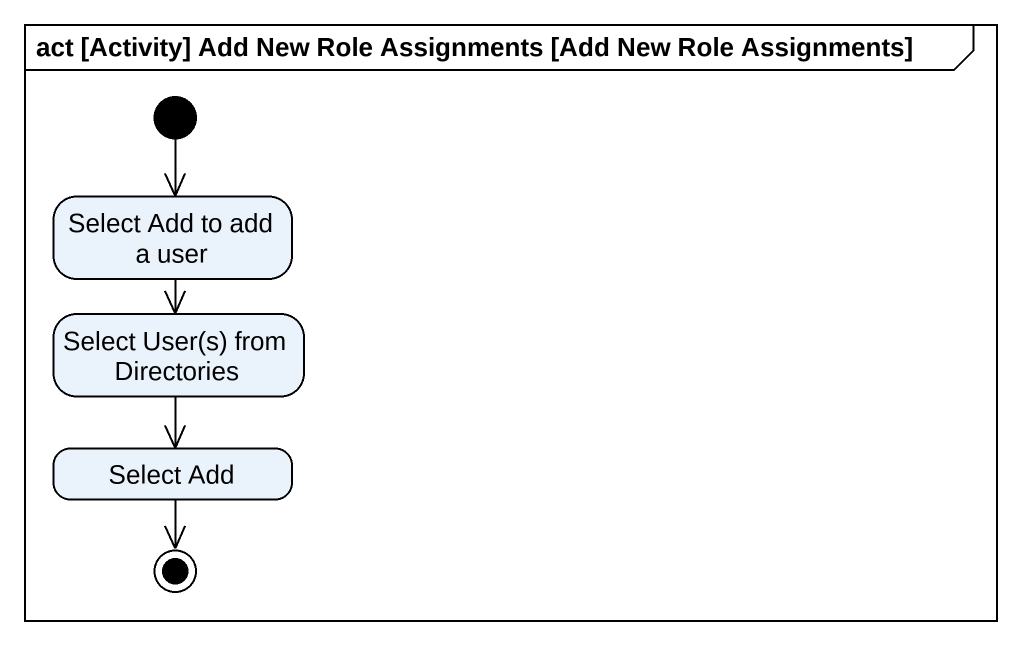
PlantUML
@startuml
mainframe act [Activity] Add New Role Assignments [Add New Role Assignments]
hide empty description
state "Select Add to add a user" as Select_Add_to_add_a_user
state "Select User(s) from Directories" as Select_User_s_from
state "Select Add" as Select_Add
[*] --> Select_Add_to_add_a_user
Select_Add_to_add_a_user --> Select_User_s_from
Select_User_s_from --> Select_Add
Select_Add --> [*]
@enduml
